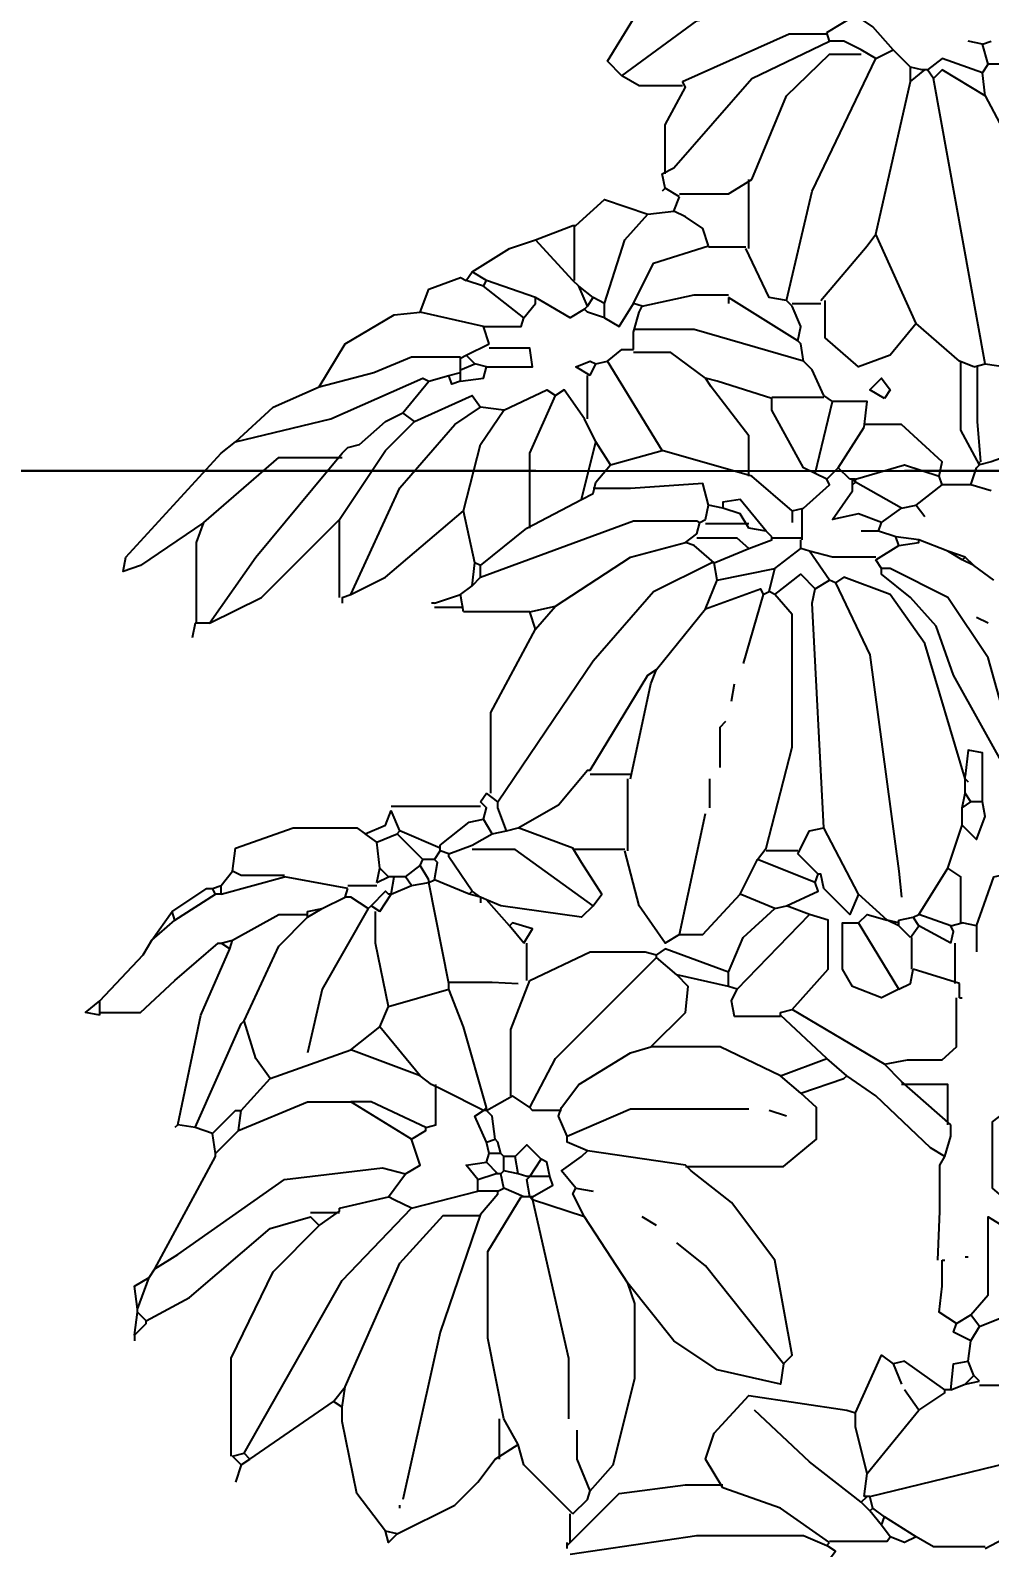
# Model space of a CAD drawing. Header units: millimetres. Extents: x 1217 to 2428, y 234 to 644.
# Drawn here: x 2020.566 to 2021.054, y 376.823 to 377.595 of the extents above; entities that cross this region are included whole.
import ezdxf

# ---------------------------------------------------------------- set-up
doc = ezdxf.new("R2010")
doc.units = ezdxf.units.MM
doc.linetypes.add('HIDDEN2', pattern=[0.1875, 0.125, -0.0625])
doc.layers.get('0').update_dxf_attribs({"lineweight": 5})
doc.layers.add('0.1', color=251, linetype='Continuous')
doc.layers.add('0.2', color=2, linetype='Continuous')
doc.styles.add('INTERARQ', font='arial.ttf')
doc.dimstyles.new('ESCALA_1-50', dxfattribs={"dimtxt": 0.15, "dimasz": 0.06, "dimexe": 0.18, "dimexo": 0.0625, "dimgap": 0, "dimtad": 0, "dimtih": 1, "dimtoh": 1, "dimzin": 0, "dimdsep": 46, "dimtxsty": 'INTERARQ', "dimblk": 'DIMTICK', "dimcen": 0, "dimse1": 1, "dimse2": 1, "dimclrd": 256, "dimclre": 1, "dimclrt": 2, "dimadec": 0, "dimazin": 0, "dimtfac": 4.5, "dimtofl": 0, "dimtmove": 2, "dimatfit": 3, "dimldrblk": 'DIMTICK', "dimfxl": 1, "dimtolj": 1, "dimtzin": 0, "dimarcsym": 0})

# ---------------------------------------------------------------- blocks, each defined once
blk = doc.blocks.new('DIMTICK')
at = {"color": 1}
for p, q in [((0, 1), (0, -1)), ((-1, 0), (1, 0))]:
    blk.add_line(p, q, dxfattribs=at)
at = {"color": 3, "const_width": 0.141}
blk.add_lwpolyline([(0.707, 0.707), (-0.707, -0.707)], dxfattribs=at)
blk = doc.blocks.new('*D1631')
at = {"layer": '0.1', "lineweight": -2, "ltscale": 3, "transparency": 16777216}
for p, q in [((2022.33552, 377.31099), (2022.33552, 376.84758)), ((2022.33552, 376.23099), (2022.33552, 376.69441))]:
    blk.add_line(p, q, dxfattribs=at)
at = {"layer": 'DEFPOINTS', "color": 0, "ltscale": 3, "transparency": 16777216}
for p in [(2019.68062, 377.37099, 0), (2022.33552, 377.37099), (2022.37205, 376.17099, 0)]:
    blk.add_point(p, dxfattribs=at)
at = {"layer": '0.1', "lineweight": -2, "ltscale": 3, "transparency": 16777216, "xscale": 0.06, "yscale": 0.06, "zscale": 0.06}
for p, rotation in [((2022.33552, 377.37099), 90), ((2022.33552, 376.17099), 270)]:
    blk.add_blockref('DIMTICK', p, dxfattribs=dict(at, rotation=rotation))
at = {"layer": '0.1', "color": 2, "ltscale": 3, "transparency": 16777216, "insert": (2022.33552, 376.77099), "char_height": 0.15, "attachment_point": 5, "style": 'INTERARQ'}
blk.add_mtext('\\A1;1.20', dxfattribs=at)

msp = doc.modelspace()

# ---------------------------------------------------------------- linework, layer by layer
at = {"layer": '0.1', "color": 3, "linetype": 'Continuous', "elevation": 0}
for points in [[(2020.86716, 377.57213), (2020.85983, 377.57946), (2020.88036, 377.61319), (2020.91704, 377.63519)], [(2020.86716, 377.57213), (2020.9053, 377.59999), (2020.95077, 377.61026), (2020.98304, 377.61026)], [(2020.9713, 377.59413), (2020.98597, 377.60293)], [(2021.00503, 377.58532), (2020.99477, 377.59706), (2020.98597, 377.60293)], [(2020.89798, 377.56919), (2020.95223, 377.59339), (2020.9713, 377.59339)], [(2020.97276, 377.58972), (2020.9713, 377.59413)], [(2020.8877, 377.52226), (2020.89356, 377.52519), (2020.93317, 377.57066), (2020.97276, 377.58972)], [(2020.98889, 377.58532), (2020.98009, 377.58972), (2020.97276, 377.58972)], [(2020.99622, 377.58093), (2020.98889, 377.58532)], [(2020.99622, 377.58093), (2021.00503, 377.58532)], [(2021.01384, 377.57653), (2021.00503, 377.58532)], [(2021.0505, 377.58826), (2021.04317, 377.58972)], [(2021.0505, 377.58826), (2021.05489, 377.58972)], [(2021.05345, 377.57799), (2021.0505, 377.58826)], [(2020.93317, 377.51933), (2020.95077, 377.56186), (2020.97276, 377.58313), (2020.98889, 377.58313)], [(2020.95077, 377.45773), (2020.96395, 377.51346), (2020.99622, 377.58093)], [(2021.0197, 377.57506), (2021.01384, 377.57653)], [(2021.01384, 377.56919), (2021.01384, 377.57653)], [(2021.0505, 377.57359), (2021.02997, 377.58093), (2021.02263, 377.57506)], [(2021.0505, 377.57359), (2021.05345, 377.57799)], [(2021.05931, 377.57799), (2021.05345, 377.57799)], [(2020.89798, 377.56699), (2020.87597, 377.56699), (2020.86716, 377.57213)], [(2020.88917, 377.52226), (2020.88917, 377.54719), (2020.89942, 377.56626), (2020.89798, 377.56919)], [(2020.99622, 377.49146), (2021.01384, 377.56919)], [(2021.01384, 377.56919), (2021.02116, 377.57506)], [(2021.02116, 377.57506), (2021.0197, 377.57506)], [(2021.02263, 377.57506), (2021.02116, 377.57506)], [(2021.02556, 377.57066), (2021.02263, 377.57506)], [(2021.05196, 377.56186), (2021.02997, 377.57506), (2021.02556, 377.57066)], [(2021.05196, 377.42546), (2021.02556, 377.57066)], [(2021.05196, 377.56186), (2021.0505, 377.57359)], [(2021.05196, 377.56186), (2021.06516, 377.53693)], [(2020.88917, 377.51492), (2020.8877, 377.52226)], [(2020.88917, 377.51492), (2020.8877, 377.51346)], [(2020.89649, 377.51053), (2020.88917, 377.51492)], [(2020.89649, 377.51199), (2020.92143, 377.51199), (2020.93317, 377.51933)], [(2020.93169, 377.48413), (2020.93169, 377.51933)], [(2020.8437, 377.49586), (2020.85837, 377.50906), (2020.88036, 377.50173)], [(2020.89356, 377.50319), (2020.89649, 377.51053)], [(2020.85837, 377.45626), (2020.86864, 377.48853), (2020.88036, 377.50173)], [(2020.88036, 377.50173), (2020.89356, 377.50319)], [(2020.91116, 377.48559), (2020.90823, 377.49439), (2020.89942, 377.50026), (2020.89356, 377.50319)], [(2020.82317, 377.48853), (2020.84224, 377.49586), (2020.8437, 377.49586)], [(2020.84298, 377.46799), (2020.84298, 377.49586)], [(2020.96837, 377.45773), (2020.99184, 377.48559), (2020.99622, 377.49146)], [(2021.01677, 377.44599), (2020.99622, 377.49146)], [(2020.79091, 377.47239), (2020.80997, 377.48413), (2020.82317, 377.48853)], [(2020.84224, 377.46799), (2020.82317, 377.48853)], [(2020.87304, 377.45626), (2020.88329, 377.47679), (2020.91116, 377.48559)], [(2020.93024, 377.48486), (2020.91116, 377.48486)], [(2020.95077, 377.45773), (2020.94196, 377.45919), (2020.93024, 377.48413)], [(2020.7645, 377.45186), (2020.7689, 377.46359), (2020.78503, 377.46946), (2020.78798, 377.46799)], [(2020.78798, 377.46799), (2020.79091, 377.47239)], [(2020.79677, 377.46506), (2020.78798, 377.46799)], [(2020.79823, 377.46799), (2020.79091, 377.47239)], [(2020.79677, 377.46506), (2020.79823, 377.46799)], [(2020.82317, 377.45919), (2020.79823, 377.46799)], [(2020.84517, 377.46506), (2020.84224, 377.46799)], [(2020.81729, 377.44893), (2020.79677, 377.46506)], [(2020.85251, 377.45919), (2020.84517, 377.46506)], [(2020.84958, 377.45479), (2020.84517, 377.46506)], [(2020.87743, 377.45479), (2020.90384, 377.46066), (2020.92143, 377.46066)], [(2020.81729, 377.44893), (2020.82317, 377.45626), (2020.82317, 377.45919)], [(2020.8481, 377.45333), (2020.84077, 377.44893), (2020.82317, 377.45919)], [(2020.8481, 377.45333), (2020.84958, 377.45479)], [(2020.85837, 377.44893), (2020.84958, 377.45186), (2020.8481, 377.45333)], [(2020.84958, 377.45479), (2020.85251, 377.45919)], [(2020.85837, 377.45626), (2020.85251, 377.45919)], [(2020.85837, 377.44893), (2020.86571, 377.44452), (2020.87304, 377.45626)], [(2020.85837, 377.44893), (2020.85837, 377.45626)], [(2020.87743, 377.45479), (2020.87304, 377.45626)], [(2020.87304, 377.44159), (2020.87597, 377.45186), (2020.87743, 377.45479)], [(2020.95663, 377.43719), (2020.92143, 377.45919)], [(2020.92143, 377.45919), (2020.92143, 377.45626)], [(2020.9537, 377.45479), (2020.95077, 377.45773)], [(2020.9537, 377.45626), (2020.96837, 377.45626)], [(2020.95663, 377.43719), (2020.95809, 377.44452), (2020.9537, 377.45479)], [(2021.01677, 377.44599), (2021.00356, 377.42986), (2020.98743, 377.42399), (2020.97056, 377.43866), (2020.97056, 377.45773)], [(2020.71317, 377.41373), (2020.72638, 377.43573), (2020.7513, 377.45039), (2020.7645, 377.45186)], [(2020.79677, 377.44452), (2020.7645, 377.45186)], [(2020.79677, 377.44452), (2020.81583, 377.44452), (2020.81729, 377.44893)], [(2021.03876, 377.42693), (2021.01677, 377.44599)], [(2020.7997, 377.43573), (2020.79677, 377.44452)], [(2020.95958, 377.42693), (2020.90384, 377.44306), (2020.87304, 377.44306)], [(2020.87304, 377.43279), (2020.87304, 377.44159)], [(2020.95958, 377.42693), (2020.95809, 377.43573), (2020.95663, 377.43719)], [(2020.78503, 377.42839), (2020.78798, 377.42986)], [(2020.78798, 377.42986), (2020.7997, 377.43573)], [(2020.79235, 377.42546), (2020.78798, 377.42986)], [(2020.79823, 377.42399), (2020.82169, 377.42399), (2020.82024, 377.43353), (2020.7997, 377.43353)], [(2020.85983, 377.42693), (2020.86716, 377.43279), (2020.87304, 377.43279)], [(2020.9097, 377.41813), (2020.8921, 377.43133), (2020.87304, 377.43133)], [(2020.71317, 377.41373), (2020.74102, 377.42106), (2020.76009, 377.42913), (2020.78503, 377.42913)], [(2020.78503, 377.42399), (2020.78503, 377.42839)], [(2020.78503, 377.42253), (2020.79235, 377.42546)], [(2020.78503, 377.41666), (2020.79677, 377.41813), (2020.79823, 377.42399)], [(2020.78503, 377.42253), (2020.78503, 377.42399)], [(2020.78503, 377.42106), (2020.78503, 377.42253)], [(2020.79823, 377.42399), (2020.79235, 377.42546)], [(2020.85102, 377.41959), (2020.8437, 377.42399), (2020.85102, 377.42693), (2020.85395, 377.42546)], [(2020.85102, 377.41959), (2020.85395, 377.42546)], [(2020.85395, 377.42546), (2020.85983, 377.42693)], [(2020.8877, 377.38146), (2020.85983, 377.42693)], [(2020.96983, 377.40933), (2020.96395, 377.42253), (2020.95958, 377.42693)], [(2021.0461, 377.42399), (2021.03876, 377.42693)], [(2021.04903, 377.37413), (2021.0395, 377.39173), (2021.0395, 377.42693)], [(2021.0461, 377.42399), (2021.05196, 377.42546)], [(2021.04977, 377.37559), (2021.04794, 377.39613), (2021.04794, 377.42399)], [(2021.05196, 377.42546), (2021.06223, 377.42399), (2021.06663, 377.42693)], [(2020.67063, 377.38586), (2020.71903, 377.39759), (2020.76597, 377.41813), (2020.7689, 377.41666)], [(2020.75571, 377.40053), (2020.7689, 377.41666)], [(2020.7689, 377.41666), (2020.77917, 377.41959)], [(2020.77917, 377.41959), (2020.78503, 377.42106)], [(2020.78503, 377.41666), (2020.78063, 377.41519), (2020.77917, 377.41959)], [(2020.78503, 377.41666), (2020.78503, 377.42106)], [(2020.84958, 377.39759), (2020.84958, 377.41959)], [(2020.93169, 377.36826), (2020.93169, 377.38879), (2020.91262, 377.41373), (2020.9097, 377.41813)], [(2020.94345, 377.40786), (2020.91555, 377.41666), (2020.9097, 377.41813)], [(2021.00063, 377.40786), (2020.99329, 377.41226), (2020.99917, 377.41813), (2021.00356, 377.41226), (2021.00063, 377.40786)], [(2020.67063, 377.38586), (2020.6897, 377.40346), (2020.71317, 377.41373)], [(2020.76157, 377.39613), (2020.79091, 377.40933), (2020.7953, 377.40346)], [(2020.80704, 377.40199), (2020.82903, 377.41226), (2020.83345, 377.40933)], [(2020.82024, 377.34186), (2020.82024, 377.37999), (2020.83345, 377.40933)], [(2020.8481, 377.39759), (2020.83782, 377.41226), (2020.83345, 377.40933)], [(2020.94345, 377.40859), (2020.96983, 377.40859)], [(2020.96544, 377.36972), (2020.95958, 377.37266), (2020.94345, 377.40199), (2020.94345, 377.40786)], [(2020.96544, 377.36972), (2020.97423, 377.40639)], [(2020.97423, 377.40639), (2020.96983, 377.40933)], [(2020.99036, 377.39319), (2020.99184, 377.40639), (2020.97571, 377.40639), (2020.97423, 377.40639)], [(2020.72931, 377.30813), (2020.75423, 377.36239), (2020.7821, 377.39466), (2020.7953, 377.40346)], [(2020.7337, 377.38439), (2020.7469, 377.39613), (2020.75571, 377.40053)], [(2020.76157, 377.39613), (2020.75571, 377.40053)], [(2020.78649, 377.35066), (2020.7953, 377.38439), (2020.80704, 377.40199)], [(2020.80704, 377.40199), (2020.7953, 377.40346)], [(2020.72345, 377.34626), (2020.7469, 377.38146), (2020.76157, 377.39613)], [(2020.85395, 377.38586), (2020.8481, 377.39759)], [(2020.97716, 377.37266), (2020.99036, 377.39319)], [(2021.02848, 377.36826), (2021.02997, 377.37559), (2021.00942, 377.39466), (2020.99036, 377.39466)], [(2020.6545, 377.34479), (2020.62224, 377.32279), (2020.61345, 377.31986), (2020.61489, 377.32719), (2020.66329, 377.37999), (2020.67063, 377.38586)], [(2020.72489, 377.37999), (2020.72782, 377.38293)], [(2020.72782, 377.38293), (2020.7337, 377.38439)], [(2020.72782, 377.38293), (2020.7337, 377.38439)], [(2020.84663, 377.35653), (2020.85395, 377.38586)], [(2020.8613, 377.37413), (2020.85395, 377.38586)], [(2020.6545, 377.34479), (2020.69263, 377.37779), (2020.72489, 377.37779)], [(2020.65743, 377.29346), (2020.68091, 377.32719), (2020.72489, 377.37999)], [(2020.8613, 377.37413), (2020.8877, 377.38146)], [(2020.93317, 377.36826), (2020.8877, 377.38146)], [(2021.07544, 377.37413), (2021.07102, 377.38146), (2021.05489, 377.37559), (2021.04903, 377.37413)], [(2021.04903, 377.37413), (2021.04903, 377.37559)], [(2020.85251, 377.35946), (2020.85395, 377.36532), (2020.8613, 377.37413)], [(2020.9537, 377.35066), (2020.93317, 377.36826)], [(2020.9713, 377.36679), (2020.96544, 377.36972)], [(2020.9713, 377.36679), (2020.97716, 377.37266)], [(2020.98304, 377.36679), (2020.97716, 377.37266)], [(2020.98597, 377.36679), (2021.01091, 377.37413), (2021.02848, 377.36826)], [(2021.02997, 377.36386), (2021.02848, 377.36826)], [(2021.04462, 377.36386), (2021.04757, 377.37266), (2021.04903, 377.37413)], [(2020.91116, 377.35359), (2020.90823, 377.36459), (2020.87157, 377.36202), (2020.85251, 377.36202)], [(2020.95958, 377.35213), (2020.97276, 377.36386), (2020.9713, 377.36679)], [(2020.99917, 377.34479), (2020.98743, 377.34919), (2020.97423, 377.34626), (2020.9845, 377.36093), (2020.9845, 377.36386)], [(2020.9845, 377.36679), (2020.98304, 377.36679)], [(2020.98597, 377.36679), (2020.9845, 377.36679)], [(2020.98597, 377.36532), (2020.9845, 377.36679)], [(2020.9845, 377.36386), (2020.9845, 377.36679)], [(2020.9845, 377.36386), (2020.98597, 377.36532)], [(2020.98597, 377.36532), (2020.98597, 377.36679)], [(2021.00942, 377.35213), (2020.98597, 377.36532)], [(2021.01677, 377.35359), (2021.02997, 377.36386)], [(2021.04462, 377.36386), (2021.02997, 377.36386)], [(2021.05489, 377.36093), (2021.04462, 377.36386)], [(2020.81876, 377.34186), (2020.84663, 377.35653)], [(2020.84663, 377.35653), (2020.85251, 377.35946)], [(2020.9097, 377.34626), (2020.91116, 377.35359)], [(2020.91848, 377.35213), (2020.91116, 377.35359)], [(2020.9405, 377.34039), (2020.92729, 377.35653), (2020.91848, 377.35506), (2020.91848, 377.35213)], [(2020.93169, 377.34186), (2020.92729, 377.34919), (2020.91848, 377.35213)], [(2020.9537, 377.35066), (2020.95958, 377.35213)], [(2020.95884, 377.33599), (2020.95884, 377.35213)], [(2020.99917, 377.34479), (2021.00942, 377.35213)], [(2021.00942, 377.35213), (2021.01677, 377.35359)], [(2021.01677, 377.35359), (2021.02116, 377.34773)], [(2020.65083, 377.29346), (2020.65083, 377.33452), (2020.6545, 377.34479)], [(2020.65743, 377.29346), (2020.68384, 377.30666), (2020.72345, 377.34626)], [(2020.72345, 377.30666), (2020.72345, 377.32426), (2020.72345, 377.34626)], [(2020.72931, 377.30813), (2020.7469, 377.31693), (2020.78649, 377.35066)], [(2020.79235, 377.32426), (2020.78649, 377.35066)], [(2020.7953, 377.31693), (2020.87304, 377.34553), (2020.9053, 377.34553), (2020.90677, 377.34479)], [(2020.9053, 377.33893), (2020.90677, 377.34479)], [(2020.90677, 377.34479), (2020.9097, 377.34626)], [(2020.9537, 377.35066), (2020.9537, 377.34479)], [(2020.9977, 377.34039), (2020.99917, 377.34479)], [(2020.7953, 377.32279), (2020.81876, 377.34186)], [(2020.89942, 377.33452), (2020.9053, 377.33893)], [(2020.93169, 377.33159), (2020.92583, 377.33673), (2020.9053, 377.33673)], [(2020.93169, 377.34406), (2020.9097, 377.34406)], [(2020.9405, 377.34039), (2020.93169, 377.34186)], [(2020.93169, 377.33159), (2020.94345, 377.33599), (2020.94345, 377.33746)], [(2020.94345, 377.33746), (2020.9405, 377.34039)], [(2020.95809, 377.33673), (2020.94345, 377.33673)], [(2020.9977, 377.34039), (2020.98889, 377.34039)], [(2021.00649, 377.33746), (2020.9977, 377.34039)], [(2021.01823, 377.33599), (2021.00649, 377.33746)], [(2021.00798, 377.33306), (2021.00649, 377.33746)], [(2020.83345, 377.30226), (2020.87157, 377.32719), (2020.89942, 377.33452)], [(2020.91411, 377.32426), (2020.90384, 377.33306), (2020.89942, 377.33452)], [(2020.91411, 377.32426), (2020.93169, 377.33159)], [(2020.94489, 377.32133), (2020.95809, 377.33159)], [(2020.95809, 377.33159), (2020.95809, 377.33599)], [(2020.96251, 377.33012), (2020.95809, 377.33159)], [(2020.99622, 377.32719), (2020.97423, 377.32719), (2020.96251, 377.33012)], [(2020.97276, 377.31546), (2020.96251, 377.33012)], [(2020.99622, 377.32573), (2021.00798, 377.33306)], [(2021.00798, 377.33306), (2021.01823, 377.33452), (2021.01823, 377.33599)], [(2021.0329, 377.33012), (2021.01823, 377.33599)], [(2021.04169, 377.32719), (2021.0329, 377.33012)], [(2021.04024, 377.32573), (2021.0329, 377.33012)], [(2020.79091, 377.31253), (2020.79235, 377.32426)], [(2020.7953, 377.32279), (2020.79235, 377.32426)], [(2020.7953, 377.31693), (2020.7953, 377.32279)], [(2020.80411, 377.20253), (2020.85251, 377.27439), (2020.88329, 377.30959), (2020.91262, 377.32426)], [(2020.91411, 377.32426), (2020.91262, 377.32426)], [(2020.91555, 377.31546), (2020.91411, 377.32426)], [(2020.91555, 377.31546), (2020.94489, 377.32133)], [(2020.94196, 377.30959), (2020.94489, 377.32133)], [(2020.99917, 377.32133), (2020.99622, 377.32573)], [(2021.07102, 377.21279), (2021.06516, 377.21426), (2021.03583, 377.26706), (2021.02704, 377.29199), (2021.01384, 377.30666), (2020.99917, 377.31839), (2020.99917, 377.32133)], [(2021.07102, 377.21279), (2021.05345, 377.27586), (2021.0329, 377.30666), (2021.00356, 377.32133), (2020.99917, 377.32133)], [(2021.04024, 377.32573), (2021.04169, 377.32719)], [(2021.0461, 377.32279), (2021.04024, 377.32573)], [(2021.0461, 377.32279), (2021.04169, 377.32719)], [(2021.05638, 377.31546), (2021.0461, 377.32279)], [(2021.05638, 377.31546), (2021.0461, 377.32279)], [(2020.79091, 377.31253), (2020.7953, 377.31693)], [(2020.9097, 377.30079), (2020.91555, 377.31546)], [(2020.94489, 377.30813), (2020.95809, 377.31839), (2020.96544, 377.31106)], [(2020.96544, 377.31106), (2020.97276, 377.31546)], [(2020.97571, 377.31399), (2020.97276, 377.31546)], [(2021.04169, 377.21426), (2021.02116, 377.28319), (2021.00356, 377.30813), (2020.98009, 377.31693), (2020.97571, 377.31399)], [(2020.97571, 377.31399), (2020.99329, 377.27733), (2021.00798, 377.16733), (2021.00942, 377.15413)], [(2020.72489, 377.30666), (2020.72931, 377.30813)], [(2020.72489, 377.30666), (2020.72489, 377.30373)], [(2020.77185, 377.30373), (2020.78503, 377.30813)], [(2020.78503, 377.30813), (2020.79091, 377.31253)], [(2020.78649, 377.29933), (2020.78503, 377.30813)], [(2020.9097, 377.30079), (2020.93757, 377.31106), (2020.93903, 377.30813)], [(2020.93903, 377.30813), (2020.92876, 377.27293)], [(2020.93903, 377.30813), (2020.94196, 377.30959)], [(2020.9405, 377.17906), (2020.9537, 377.23039), (2020.9537, 377.29786), (2020.94489, 377.30813)], [(2020.94489, 377.30813), (2020.94196, 377.30959)], [(2020.96983, 377.18933), (2020.96395, 377.30373), (2020.96544, 377.31106)], [(2020.77185, 377.30373), (2020.77036, 377.30373)], [(2020.78649, 377.30153), (2020.77185, 377.30153)], [(2020.82024, 377.29933), (2020.78649, 377.29933)], [(2020.82024, 377.29933), (2020.83345, 377.30226)], [(2020.82317, 377.29053), (2020.82024, 377.29933)], [(2020.82317, 377.29053), (2020.83345, 377.30226)], [(2020.88477, 377.26999), (2020.9097, 377.30079)], [(2020.65009, 377.29346), (2020.64864, 377.28613)], [(2020.65743, 377.29346), (2020.65009, 377.29346)], [(2020.80044, 377.20693), (2020.80044, 377.24799), (2020.82317, 377.29053)], [(2021.05345, 377.29346), (2021.04757, 377.29639)], [(2020.85102, 377.21866), (2020.88036, 377.26706), (2020.88477, 377.26999)], [(2020.87157, 377.21426), (2020.88184, 377.26266), (2020.88477, 377.26999)], [(2020.9229, 377.25386), (2020.92436, 377.26266)], [(2020.91704, 377.22012), (2020.91704, 377.24066), (2020.91997, 377.24359)], [(2021.0505, 377.20253), (2021.0505, 377.22746), (2021.04317, 377.22893), (2021.04169, 377.21573)], [(2020.81436, 377.18933), (2020.83489, 377.20106), (2020.84958, 377.21866), (2020.85102, 377.21866)], [(2020.87157, 377.21646), (2020.85102, 377.21646)], [(2020.87009, 377.17759), (2020.87009, 377.21426)], [(2020.9119, 377.19959), (2020.9119, 377.21426)], [(2021.04169, 377.21426), (2021.04169, 377.21573)], [(2021.04169, 377.21426), (2021.04317, 377.21279)], [(2021.04169, 377.20693), (2021.04169, 377.21426)], [(2020.7953, 377.20253), (2020.79823, 377.20693)], [(2020.80411, 377.20253), (2020.79823, 377.20693)], [(2021.04024, 377.19959), (2021.04169, 377.20693)], [(2021.04462, 377.20253), (2021.04169, 377.20693)], [(2020.73663, 377.18639), (2020.7469, 377.19079), (2020.74983, 377.19813)], [(2020.74983, 377.20032), (2020.7953, 377.20032)], [(2020.75423, 377.18786), (2020.74983, 377.19813)], [(2020.79677, 377.19373), (2020.79823, 377.19959), (2020.7953, 377.20253)], [(2020.80849, 377.18786), (2020.80411, 377.19959), (2020.80411, 377.20253)], [(2021.04024, 377.19079), (2021.04757, 377.18346), (2021.05196, 377.19519), (2021.0505, 377.20253)], [(2021.04024, 377.19959), (2021.04462, 377.20253)], [(2021.04024, 377.19079), (2021.04024, 377.19959)], [(2021.0505, 377.20253), (2021.04462, 377.20253)], [(2020.77477, 377.18053), (2020.78942, 377.19226), (2020.79677, 377.19373)], [(2020.80116, 377.18639), (2020.79677, 377.19373)], [(2020.89649, 377.13506), (2020.9097, 377.19666)], [(2021.0329, 377.16879), (2021.04024, 377.19079)], [(2020.66917, 377.16733), (2020.67063, 377.17906), (2020.69997, 377.18933), (2020.73224, 377.18933), (2020.73663, 377.18639)], [(2020.74251, 377.18199), (2020.73663, 377.18639)], [(2020.74251, 377.18199), (2020.75276, 377.18639)], [(2020.75276, 377.18639), (2020.75423, 377.18786)], [(2020.76597, 377.17319), (2020.75276, 377.18639)], [(2020.77477, 377.17906), (2020.75423, 377.18786)], [(2020.79091, 377.18053), (2020.80116, 377.18639)], [(2020.80116, 377.18639), (2020.80849, 377.18786)], [(2020.80849, 377.18786), (2020.81436, 377.18933)], [(2020.84224, 377.17906), (2020.81436, 377.18933)], [(2020.95663, 377.17613), (2020.96251, 377.18786), (2020.96983, 377.18933)], [(2020.98743, 377.15559), (2020.96983, 377.18933)], [(2020.74395, 377.16879), (2020.74251, 377.18199)], [(2020.77185, 377.17319), (2020.77477, 377.17759)], [(2020.77477, 377.17906), (2020.77477, 377.18053)], [(2020.77477, 377.17759), (2020.77477, 377.17906)], [(2020.77917, 377.17613), (2020.77477, 377.17759)], [(2020.77917, 377.17613), (2020.79091, 377.18053)], [(2020.79091, 377.15706), (2020.77917, 377.17466), (2020.77917, 377.17613)], [(2020.85251, 377.14972), (2020.8129, 377.17833), (2020.79091, 377.17833)], [(2020.85251, 377.14972), (2020.8569, 377.15559), (2020.84663, 377.17173), (2020.84224, 377.17906)], [(2020.86864, 377.17833), (2020.84224, 377.17833)], [(2020.89649, 377.13506), (2020.88917, 377.13066), (2020.87597, 377.14972), (2020.86864, 377.17759)], [(2020.9361, 377.17319), (2020.9405, 377.17906)], [(2020.95663, 377.17759), (2020.9405, 377.17759)], [(2020.9669, 377.16586), (2020.95663, 377.17613)], [(2020.66329, 377.15999), (2020.66917, 377.16733)], [(2020.69556, 377.16512), (2020.67356, 377.16512), (2020.66917, 377.16733)], [(2020.74251, 377.16146), (2020.74395, 377.16879)], [(2020.74837, 377.16439), (2020.74395, 377.16879)], [(2020.75716, 377.16439), (2020.7645, 377.17026)], [(2020.7645, 377.17026), (2020.76597, 377.17319)], [(2020.7689, 377.16293), (2020.7645, 377.17026)], [(2020.77185, 377.17319), (2020.76597, 377.17319)], [(2020.77185, 377.16293), (2020.77329, 377.17173), (2020.77185, 377.17319)], [(2020.92729, 377.15559), (2020.9361, 377.17319)], [(2020.96544, 377.16146), (2020.9361, 377.17319)], [(2021.01823, 377.14532), (2021.0329, 377.16879)], [(2021.0395, 377.14093), (2021.0395, 377.16439), (2021.0329, 377.16879)], [(2020.6589, 377.15853), (2020.66329, 377.15999)], [(2020.66329, 377.15559), (2020.69556, 377.16439)], [(2020.66329, 377.15559), (2020.66329, 377.15999)], [(2020.72782, 377.15853), (2020.69556, 377.16439)], [(2020.72782, 377.15999), (2020.74251, 377.15999)], [(2020.74251, 377.16146), (2020.74837, 377.16439)], [(2020.7513, 377.16439), (2020.74837, 377.16439)], [(2020.74983, 377.15559), (2020.7513, 377.16439)], [(2020.74983, 377.15559), (2020.76009, 377.15999)], [(2020.75716, 377.16439), (2020.7513, 377.16439)], [(2020.76009, 377.15999), (2020.75716, 377.16439)], [(2020.76009, 377.15999), (2020.7689, 377.16146)], [(2020.7689, 377.16146), (2020.7689, 377.16293)], [(2020.7689, 377.16146), (2020.77185, 377.16293)], [(2020.77917, 377.11012), (2020.7689, 377.16146)], [(2020.78942, 377.15559), (2020.77185, 377.16293)], [(2020.95077, 377.14972), (2020.9669, 377.15706), (2020.96544, 377.16146)], [(2020.96544, 377.16146), (2020.9669, 377.16586)], [(2020.98743, 377.15559), (2020.98304, 377.14532), (2020.96983, 377.15853), (2020.96837, 377.16586), (2020.9669, 377.16586)], [(2021.04757, 377.13946), (2021.05638, 377.16439), (2021.06223, 377.16586)], [(2020.63837, 377.14679), (2020.65597, 377.15853), (2020.6589, 377.15853)], [(2020.63983, 377.14239), (2020.66036, 377.15559)], [(2020.66036, 377.15559), (2020.6589, 377.15853)], [(2020.66329, 377.15559), (2020.66036, 377.15559)], [(2020.71462, 377.14826), (2020.72638, 377.15413)], [(2020.72638, 377.15413), (2020.72782, 377.15853)], [(2020.7381, 377.14826), (2020.72931, 377.15413), (2020.72638, 377.15413)], [(2020.73958, 377.14972), (2020.7469, 377.15706), (2020.74837, 377.15559)], [(2020.74395, 377.14679), (2020.74983, 377.15559)], [(2020.74983, 377.15559), (2020.74837, 377.15559)], [(2020.78942, 377.15559), (2020.79091, 377.15706)], [(2020.7953, 377.15413), (2020.78942, 377.15559)], [(2020.7953, 377.15413), (2020.79091, 377.15706)], [(2020.7953, 377.15413), (2020.7953, 377.15119)], [(2020.79823, 377.15266), (2020.7953, 377.15413)], [(2020.85251, 377.14972), (2020.84663, 377.14386), (2020.80556, 377.14972), (2020.79823, 377.15266)], [(2020.80997, 377.13946), (2020.79823, 377.15266)], [(2020.89649, 377.13506), (2020.90823, 377.13506), (2020.92729, 377.15559)], [(2020.94489, 377.14826), (2020.92729, 377.15559)], [(2021.0021, 377.14239), (2020.98743, 377.15559)], [(2020.6281, 377.13213), (2020.63837, 377.14679)], [(2020.63983, 377.14239), (2020.63837, 377.14679)], [(2020.66917, 377.13213), (2020.69263, 377.14532), (2020.70729, 377.14532)], [(2020.67503, 377.09106), (2020.69263, 377.12919), (2020.70729, 377.14386)], [(2020.7381, 377.14826), (2020.71462, 377.10719), (2020.70729, 377.07492)], [(2020.70729, 377.14679), (2020.71462, 377.14826)], [(2020.70729, 377.14386), (2020.71462, 377.14826)], [(2020.70729, 377.14386), (2020.70729, 377.14679)], [(2020.7381, 377.14826), (2020.73958, 377.14972)], [(2020.74395, 377.14679), (2020.73958, 377.14972)], [(2020.74837, 377.09839), (2020.74177, 377.13066), (2020.74177, 377.14679)], [(2020.92143, 377.11599), (2020.92876, 377.13359), (2020.94489, 377.14826)], [(2020.92583, 377.10719), (2020.96251, 377.14532)], [(2020.94489, 377.14826), (2020.95077, 377.14972)], [(2020.96251, 377.14532), (2020.95077, 377.14972)], [(2020.9537, 377.09693), (2020.97204, 377.11746), (2020.97204, 377.14239), (2020.96251, 377.14532)], [(2020.98743, 377.14093), (2020.99184, 377.14532), (2021.0021, 377.14239)], [(2021.00798, 377.14239), (2021.0153, 377.14386)], [(2021.0153, 377.14386), (2021.01823, 377.14532)], [(2021.01823, 377.13946), (2021.0153, 377.14386)], [(2021.03436, 377.13946), (2021.01823, 377.14532)], [(2020.6281, 377.13213), (2020.63983, 377.14239)], [(2020.81729, 377.13066), (2020.82169, 377.13799), (2020.81144, 377.14093), (2020.80997, 377.13946)], [(2020.81729, 377.13066), (2020.80997, 377.13946)], [(2021.00798, 377.10719), (2020.99917, 377.10279), (2020.9845, 377.10866), (2020.97936, 377.11746), (2020.97936, 377.14093), (2020.98743, 377.14093)], [(2021.00798, 377.10719), (2020.98743, 377.14093)], [(2021.00798, 377.14093), (2021.0021, 377.14239)], [(2021.00798, 377.13946), (2021.0021, 377.14239)], [(2021.00798, 377.14093), (2021.00798, 377.14239)], [(2021.00798, 377.13946), (2021.00798, 377.14093)], [(2021.01384, 377.13359), (2021.00798, 377.13946)], [(2021.01384, 377.13359), (2021.01823, 377.13946)], [(2021.03436, 377.13066), (2021.01823, 377.13946)], [(2021.03436, 377.13946), (2021.04024, 377.14093)], [(2021.03436, 377.13066), (2021.03583, 377.13653), (2021.03436, 377.13946)], [(2021.04757, 377.13946), (2021.04024, 377.14093)], [(2021.04757, 377.13946), (2021.04757, 377.12626)], [(2020.60169, 377.09546), (2020.62224, 377.09546), (2020.63983, 377.11159), (2020.66185, 377.13066), (2020.66329, 377.13066)], [(2020.6237, 377.12479), (2020.6281, 377.13213)], [(2020.6237, 377.12479), (2020.6281, 377.13213)], [(2020.66329, 377.13066), (2020.66917, 377.13213)], [(2020.6677, 377.12773), (2020.66329, 377.13066)], [(2020.6677, 377.12773), (2020.66917, 377.13213)], [(2020.81876, 377.11159), (2020.81876, 377.13066)], [(2021.01458, 377.11746), (2021.01458, 377.13359)], [(2021.03657, 377.11012), (2021.03657, 377.13066)], [(2020.60169, 377.10133), (2020.6237, 377.12479)], [(2020.6413, 377.03826), (2020.65304, 377.09399), (2020.6677, 377.12773)], [(2020.82024, 377.11159), (2020.85102, 377.12626), (2020.87889, 377.12626), (2020.88477, 377.12479)], [(2020.82024, 377.04706), (2020.83345, 377.07199), (2020.88477, 377.12333)], [(2020.92143, 377.11599), (2020.88917, 377.12773), (2020.88477, 377.12479)], [(2020.88477, 377.12333), (2020.88477, 377.12479)], [(2020.89503, 377.11452), (2020.88477, 377.12333)], [(2020.88184, 377.07786), (2020.89942, 377.09546), (2020.90091, 377.10866), (2020.89503, 377.11452)], [(2020.92143, 377.10866), (2020.89503, 377.11452)], [(2020.92143, 377.10866), (2020.92143, 377.11599)], [(2021.00798, 377.10719), (2021.01384, 377.11012), (2021.0153, 377.11746)], [(2021.03876, 377.11012), (2021.0153, 377.11746)], [(2020.74837, 377.09839), (2020.77917, 377.10719)], [(2020.77917, 377.11086), (2020.80116, 377.11086), (2020.81436, 377.11012)], [(2020.77917, 377.10866), (2020.77917, 377.11012)], [(2020.77917, 377.10719), (2020.77917, 377.10866)], [(2020.79823, 377.04706), (2020.78649, 377.08813), (2020.77917, 377.10719)], [(2020.81071, 377.05293), (2020.81071, 377.08666), (2020.82024, 377.11159)], [(2020.92583, 377.10719), (2020.92143, 377.10866)], [(2020.94782, 377.09326), (2020.92436, 377.09326), (2020.9229, 377.10133), (2020.92583, 377.10719)], [(2021.03876, 377.10279), (2021.03876, 377.11012)], [(2020.60169, 377.09399), (2020.59436, 377.09546), (2020.60169, 377.10133)], [(2020.60169, 377.09399), (2020.60169, 377.10133)], [(2020.74395, 377.08813), (2020.74837, 377.09839)], [(2021.00063, 377.06906), (2021.01235, 377.07126), (2021.02997, 377.07126), (2021.03729, 377.07786), (2021.03729, 377.10279)], [(2021.03876, 377.10279), (2021.04024, 377.10279)], [(2020.65009, 377.03679), (2020.67356, 377.08959), (2020.67503, 377.09106)], [(2020.68823, 377.06173), (2020.68091, 377.07199), (2020.67503, 377.09106)], [(2020.94782, 377.09546), (2020.9537, 377.09693)], [(2020.9713, 377.07199), (2020.94782, 377.09399), (2020.94782, 377.09546)], [(2021.00063, 377.06906), (2020.9537, 377.09693)], [(2021.04462, 376.94146), (2021.05345, 376.95173), (2021.05345, 376.99133), (2021.09157, 376.96786), (2021.09597, 376.97519), (2021.07102, 376.99279), (2021.05563, 377.00599), (2021.05563, 377.03972), (2021.06516, 377.04706), (2021.13997, 377.07933), (2021.19864, 377.08959)], [(2020.72931, 377.07639), (2020.74395, 377.08813)], [(2020.7645, 377.06319), (2020.74395, 377.08813)], [(2020.68823, 377.06173), (2020.72931, 377.07639)], [(2020.7645, 377.06319), (2020.72931, 377.07639)], [(2020.83638, 377.04706), (2020.84517, 377.05879), (2020.87157, 377.07492), (2020.88184, 377.07786)], [(2020.94782, 377.06319), (2020.91704, 377.07786), (2020.88184, 377.07786)], [(2020.94782, 377.06319), (2020.9713, 377.07199)], [(2020.98157, 377.06319), (2020.9713, 377.07199)], [(2021.00942, 377.06026), (2021.00063, 377.06906)], [(2020.67356, 377.04559), (2020.68823, 377.06173)], [(2020.77036, 377.05879), (2020.7645, 377.06319)], [(2020.76743, 377.03679), (2020.77257, 377.03826), (2020.77257, 377.05879)], [(2020.79677, 377.04559), (2020.77622, 377.05586), (2020.77036, 377.05879)], [(2020.95809, 377.05439), (2020.94782, 377.06319)], [(2020.95809, 377.05439), (2020.98009, 377.06173), (2020.98157, 377.06319)], [(2021.03143, 377.02213), (2021.02411, 377.02653), (2020.99622, 377.05293), (2020.98157, 377.06319)], [(2021.03436, 377.03826), (2021.00942, 377.06026)], [(2021.0329, 377.03826), (2021.0329, 377.05879), (2021.00942, 377.05879)], [(2020.79823, 377.04559), (2020.81144, 377.05293)], [(2020.82024, 377.04706), (2020.81144, 377.05293)], [(2020.89942, 377.01699), (2020.94931, 377.01699), (2020.96616, 377.03093), (2020.96616, 377.04706), (2020.95809, 377.05439)], [(2020.6589, 377.03386), (2020.67063, 377.04559), (2020.67356, 377.04559)], [(2020.6721, 377.03532), (2020.70729, 377.04999), (2020.72931, 377.04999)], [(2020.6721, 377.03532), (2020.67356, 377.04559)], [(2020.76743, 377.03679), (2020.73958, 377.04999), (2020.72931, 377.04999)], [(2020.76009, 377.03093), (2020.72931, 377.04999)], [(2020.79823, 377.02946), (2020.79235, 377.04266), (2020.79677, 377.04559)], [(2020.79677, 377.04559), (2020.79823, 377.04706)], [(2020.79823, 377.04559), (2020.79677, 377.04559)], [(2020.79823, 377.04559), (2020.79823, 377.04706)], [(2020.80263, 377.03093), (2020.80116, 377.04266), (2020.79823, 377.04559)], [(2020.83638, 377.04559), (2020.82169, 377.04559), (2020.82024, 377.04706)], [(2020.83931, 377.03239), (2020.83489, 377.04266), (2020.83638, 377.04706)], [(2020.83931, 377.03239), (2020.87157, 377.04633), (2020.93169, 377.04633)], [(2020.95077, 377.04266), (2020.94196, 377.04559)], [(2020.6413, 377.03826), (2020.63983, 377.03679)], [(2020.65009, 377.03679), (2020.6413, 377.03826)], [(2020.6589, 377.03386), (2020.65009, 377.03679)], [(2020.76009, 377.03093), (2020.76743, 377.03532), (2020.76743, 377.03679)], [(2021.03143, 377.02213), (2021.03436, 377.03239), (2021.03436, 377.03826)], [(2020.66036, 377.02359), (2020.6589, 377.03386)], [(2020.66036, 377.02359), (2020.6721, 377.03532)], [(2020.75716, 377.01333), (2020.7645, 377.01773), (2020.76009, 377.03093)], [(2020.79823, 377.02946), (2020.80263, 377.03093)], [(2020.7997, 377.02359), (2020.79823, 377.02946)], [(2020.80556, 377.02359), (2020.80411, 377.02946), (2020.80263, 377.03093)], [(2020.8261, 377.02066), (2020.81876, 377.02799), (2020.8129, 377.02213)], [(2020.84958, 377.02506), (2020.83931, 377.02946), (2020.83931, 377.03239)], [(2020.62958, 376.96492), (2020.66036, 377.02213), (2020.66036, 377.02359)], [(2020.79823, 377.01919), (2020.7997, 377.02359)], [(2020.80556, 377.02359), (2020.7997, 377.02359)], [(2020.80704, 377.02213), (2020.80556, 377.02359)], [(2020.8129, 377.02213), (2020.80704, 377.02213)], [(2020.80704, 377.01479), (2020.80704, 377.02213)], [(2020.81436, 377.01333), (2020.8129, 377.02213)], [(2020.82024, 377.01186), (2020.8261, 377.02066)], [(2020.8305, 377.01186), (2020.82903, 377.01919), (2020.8261, 377.02066)], [(2020.8437, 377.00599), (2020.83638, 377.01479), (2020.84663, 377.02213), (2020.84958, 377.02506)], [(2020.89942, 377.01773), (2020.84958, 377.02506)], [(2021.02776, 376.96933), (2021.02888, 376.99426), (2021.02888, 377.01773), (2021.03143, 377.02213)], [(2020.62958, 376.96492), (2020.6413, 376.97226), (2020.69556, 377.01039), (2020.74544, 377.01626), (2020.75716, 377.01333)], [(2020.74837, 377.00159), (2020.75716, 377.01333)], [(2020.79384, 377.01039), (2020.78798, 377.01773), (2020.79823, 377.01919)], [(2020.79384, 377.01039), (2020.80263, 377.01333)], [(2020.80411, 377.01333), (2020.79823, 377.01919)], [(2020.80411, 377.01333), (2020.80263, 377.01333)], [(2020.80556, 377.01333), (2020.80411, 377.01333)], [(2020.80556, 377.01333), (2020.80704, 377.01479)], [(2020.80704, 377.00599), (2020.80556, 377.01333)], [(2020.81436, 377.01333), (2020.80704, 377.01479)], [(2020.81876, 377.01186), (2020.81436, 377.01333)], [(2020.94931, 376.91653), (2020.9537, 376.92093), (2020.94489, 376.96933), (2020.9229, 376.99866), (2020.90235, 377.01479), (2020.89942, 377.01773)], [(2020.79384, 377.00452), (2020.79384, 377.01039)], [(2020.80411, 377.00452), (2020.80704, 377.00599)], [(2020.81729, 377.00159), (2020.80704, 377.00599)], [(2020.82024, 377.01186), (2020.81876, 377.01186)], [(2020.82024, 377.00159), (2020.81876, 377.01039), (2020.82024, 377.01186)], [(2020.8305, 377.01186), (2020.82024, 377.01186)], [(2020.82169, 377.00159), (2020.83196, 377.00746), (2020.8305, 377.01186)], [(2020.8481, 376.99133), (2020.84224, 377.00306), (2020.8437, 377.00599)], [(2020.8437, 377.00599), (2020.85251, 377.00452)], [(2020.72345, 376.99573), (2020.74837, 377.00159)], [(2020.76009, 376.99573), (2020.7513, 377.00012), (2020.74837, 377.00159)], [(2020.76009, 376.99573), (2020.79384, 377.00452)], [(2020.80411, 377.00452), (2020.79384, 377.00452)], [(2020.7953, 376.99279), (2020.80411, 377.00306), (2020.80411, 377.00452)], [(2020.80704, 376.88866), (2020.79895, 376.92972), (2020.79895, 376.97373), (2020.81583, 377.00159)], [(2020.81729, 377.00159), (2020.81583, 377.00159)], [(2020.81876, 377.00159), (2020.81729, 377.00159)], [(2020.82024, 377.00159), (2020.81876, 377.00159)], [(2020.82169, 377.00159), (2020.82024, 377.00159)], [(2020.82169, 377.00012), (2020.82024, 377.00159)], [(2020.82169, 377.00012), (2020.82169, 377.00159)], [(2020.82169, 377.00012), (2020.84003, 376.91946), (2020.84003, 376.88866)], [(2020.8481, 376.99133), (2020.82169, 377.00012)], [(2020.62517, 376.93853), (2020.64716, 376.95026), (2020.68823, 376.98546), (2020.70876, 376.99133)], [(2020.67503, 376.87106), (2020.72489, 376.95906), (2020.76009, 376.99573)], [(2020.70876, 376.99353), (2020.72345, 376.99353)], [(2020.71317, 376.98693), (2020.70876, 376.99133)], [(2020.71317, 376.98693), (2020.72345, 376.99426), (2020.72345, 376.99573)], [(2020.72638, 376.90479), (2020.75423, 376.96786), (2020.77622, 376.99206), (2020.7953, 376.99206)], [(2020.7953, 376.99279), (2020.77477, 376.93266), (2020.75571, 376.84759)], [(2020.87009, 376.95759), (2020.8481, 376.99133)], [(2020.88477, 376.98693), (2020.87743, 376.99133)], [(2020.66845, 376.86959), (2020.66845, 376.91946), (2020.6897, 376.96346), (2020.71317, 376.98693)], [(2020.94931, 376.91653), (2020.9097, 376.96639), (2020.89503, 376.97813)], [(2021.03729, 376.93706), (2021.02848, 376.94293), (2021.02997, 376.95613), (2021.02997, 376.96933)], [(2021.02997, 376.96933), (2021.03143, 376.96933)], [(2021.04317, 376.97079), (2021.04169, 376.97079)], [(2020.62077, 376.94439), (2020.61931, 376.95613), (2020.62663, 376.96053)], [(2020.62077, 376.94439), (2020.62663, 376.96053)], [(2020.62663, 376.96053), (2020.62958, 376.96492)], [(2020.85102, 376.85199), (2020.86276, 376.86519), (2020.87376, 376.90919), (2020.87376, 376.94733), (2020.87009, 376.95759)], [(2020.94931, 376.91653), (2020.94782, 376.90626), (2020.91555, 376.91359), (2020.89356, 376.92826), (2020.87009, 376.95759)], [(2020.61931, 376.93119), (2020.62077, 376.94293)], [(2020.62077, 376.94293), (2020.62077, 376.94439)], [(2020.62517, 376.93853), (2020.62077, 376.94293)], [(2020.61931, 376.93119), (2020.62517, 376.93706), (2020.62517, 376.93853)], [(2021.04462, 376.92826), (2021.03583, 376.93266), (2021.03729, 376.93706)], [(2021.03729, 376.93706), (2021.04462, 376.94146)], [(2021.04903, 376.93559), (2021.04462, 376.94146)], [(2021.04462, 376.92826), (2021.04903, 376.93559)], [(2021.04903, 376.93559), (2021.0637, 376.94146)], [(2020.61931, 376.93119), (2020.61931, 376.92826)], [(2021.04317, 376.91799), (2021.04462, 376.92826)], [(2020.98597, 376.89159), (2020.99917, 376.92093), (2021.00503, 376.91653)], [(2021.03143, 376.90333), (2021.01091, 376.91799), (2021.00503, 376.91653)], [(2021.00503, 376.91653), (2021.00942, 376.90626)], [(2021.03436, 376.90333), (2021.03583, 376.91653), (2021.04317, 376.91799)], [(2021.0461, 376.91066), (2021.04317, 376.91799)], [(2020.7205, 376.89746), (2020.72638, 376.90479)], [(2020.72489, 376.89452), (2020.72638, 376.90479)], [(2021.03436, 376.90333), (2021.04169, 376.90626)], [(2021.04169, 376.90626), (2021.0461, 376.91066)], [(2021.04169, 376.90626), (2021.04903, 376.90773)], [(2021.04903, 376.90773), (2021.0461, 376.91066)], [(2021.07395, 376.90553), (2021.04903, 376.90553)], [(2020.67798, 376.86813), (2020.7205, 376.89746)], [(2020.72489, 376.89452), (2020.7205, 376.89746)], [(2020.91848, 376.85346), (2020.9097, 376.86813), (2020.91411, 376.88133), (2020.93169, 376.90039), (2020.98157, 376.89306), (2020.98597, 376.89159)], [(2021.01823, 376.89306), (2021.01091, 376.90333)], [(2021.01823, 376.89306), (2021.03143, 376.90186), (2021.03143, 376.90333)], [(2021.03436, 376.90333), (2021.03143, 376.90333)], [(2020.7469, 376.83146), (2020.73224, 376.85053), (2020.72489, 376.88719), (2020.72489, 376.89452)], [(2020.98889, 376.84613), (2020.96251, 376.86666), (2020.93462, 376.89306)], [(2020.99184, 376.86079), (2020.98597, 376.88426), (2020.98597, 376.89159)], [(2020.99184, 376.86079), (2021.01823, 376.89306)], [(2020.80483, 376.86813), (2020.80483, 376.88866)], [(2020.81436, 376.87546), (2020.80704, 376.88866)], [(2020.85102, 376.85199), (2020.84442, 376.86813), (2020.84442, 376.88279)], [(2020.80263, 376.86813), (2020.81436, 376.87546)], [(2020.84224, 376.84026), (2020.81729, 376.86519), (2020.81436, 376.87546)], [(2020.99329, 376.84906), (2021.10184, 376.87546), (2021.13997, 376.87546)], [(2020.66917, 376.86959), (2020.67503, 376.87106)], [(2020.67356, 376.86519), (2020.66917, 376.86959)], [(2020.67356, 376.86519), (2020.67798, 376.86813)], [(2020.67798, 376.86813), (2020.67503, 376.87106)], [(2020.79384, 376.85639), (2020.80263, 376.86813)], [(2021.05196, 376.82266), (2021.13556, 376.86666), (2021.13704, 376.86666)], [(2020.67356, 376.86519), (2020.67063, 376.85639)], [(2020.99036, 376.84906), (2020.99184, 376.86079)], [(2020.7821, 376.84466), (2020.79384, 376.85639)], [(2020.7821, 376.84466), (2020.79384, 376.85639)], [(2020.83931, 376.82413), (2020.86571, 376.85053), (2020.89942, 376.85492), (2020.91848, 376.85492)], [(2020.84224, 376.84026), (2020.84958, 376.84759), (2020.85102, 376.85199)], [(2020.97276, 376.82559), (2020.94782, 376.84319), (2020.91848, 376.85346)], [(2020.75276, 376.82999), (2020.7821, 376.84466)], [(2020.75423, 376.84319), (2020.75423, 376.84466)], [(2020.98889, 376.84613), (2020.99184, 376.84906)], [(2020.99329, 376.84173), (2020.98889, 376.84613)], [(2020.99184, 376.84906), (2020.99036, 376.84906)], [(2020.99329, 376.84906), (2020.99184, 376.84906)], [(2020.99477, 376.84319), (2020.99329, 376.84906)], [(2020.99329, 376.84173), (2020.99477, 376.84319)], [(2021.00063, 376.83879), (2020.99477, 376.84319)], [(2020.84077, 376.82559), (2020.84077, 376.84026)], [(2020.99917, 376.83439), (2020.99329, 376.84173)], [(2020.99917, 376.83439), (2021.00063, 376.83879)], [(2021.01677, 376.82853), (2021.00063, 376.83879)], [(2020.75276, 376.82999), (2020.74837, 376.82559), (2020.7469, 376.83146)], [(2020.75276, 376.82999), (2020.7469, 376.83146)], [(2020.84077, 376.81972), (2020.9053, 376.82926), (2020.95958, 376.82926), (2020.9713, 376.82413)], [(2020.97276, 376.82633), (2021.0021, 376.82633), (2021.00356, 376.82853)], [(2021.00356, 376.82853), (2020.99917, 376.83439)], [(2021.01677, 376.82853), (2021.01091, 376.82559), (2021.00356, 376.82853)], [(2021.05196, 376.82339), (2021.02556, 376.82339), (2021.01677, 376.82853)], [(2020.83931, 376.82413), (2020.83931, 376.82559)], [(2020.83931, 376.82266), (2020.83931, 376.82413)], [(2020.9669, 376.80946), (2020.97571, 376.82119), (2020.9713, 376.82413)], [(2020.9713, 376.82413), (2020.97276, 376.82559)]]:
    msp.add_lwpolyline(points, dxfattribs=at)
at = {"layer": '0.1', "linetype": 'HIDDEN2', "ltscale": 3, "elevation": 0}
msp.add_lwpolyline([(2023.63584, 377.37099), (2013.71011, 377.37099)], dxfattribs=at)
at = {"layer": '0.2', "ltscale": 3, "elevation": 0}
msp.add_lwpolyline([(2020.44008, 377.37099), (2021.64986, 377.37099)], dxfattribs=at)

# ---------------------------------------------------------------- dimensions: what is measured, and where the dimension line sits
at = {"layer": '0.1', "ltscale": 3}
dim = msp.add_linear_dim(base=(2022.33552, 377.37099, 0), p1=(2022.37205, 376.17099, 0), p2=(2019.68062, 377.37099, 0), angle=90, dimstyle='ESCALA_1-50', dxfattribs=at)
dim.commit()
dim.dimension.update_dxf_attribs({"geometry": '*D1631', "text_midpoint": (2022.33552, 376.77099, 0)})

doc.saveas('drawing.dxf')
